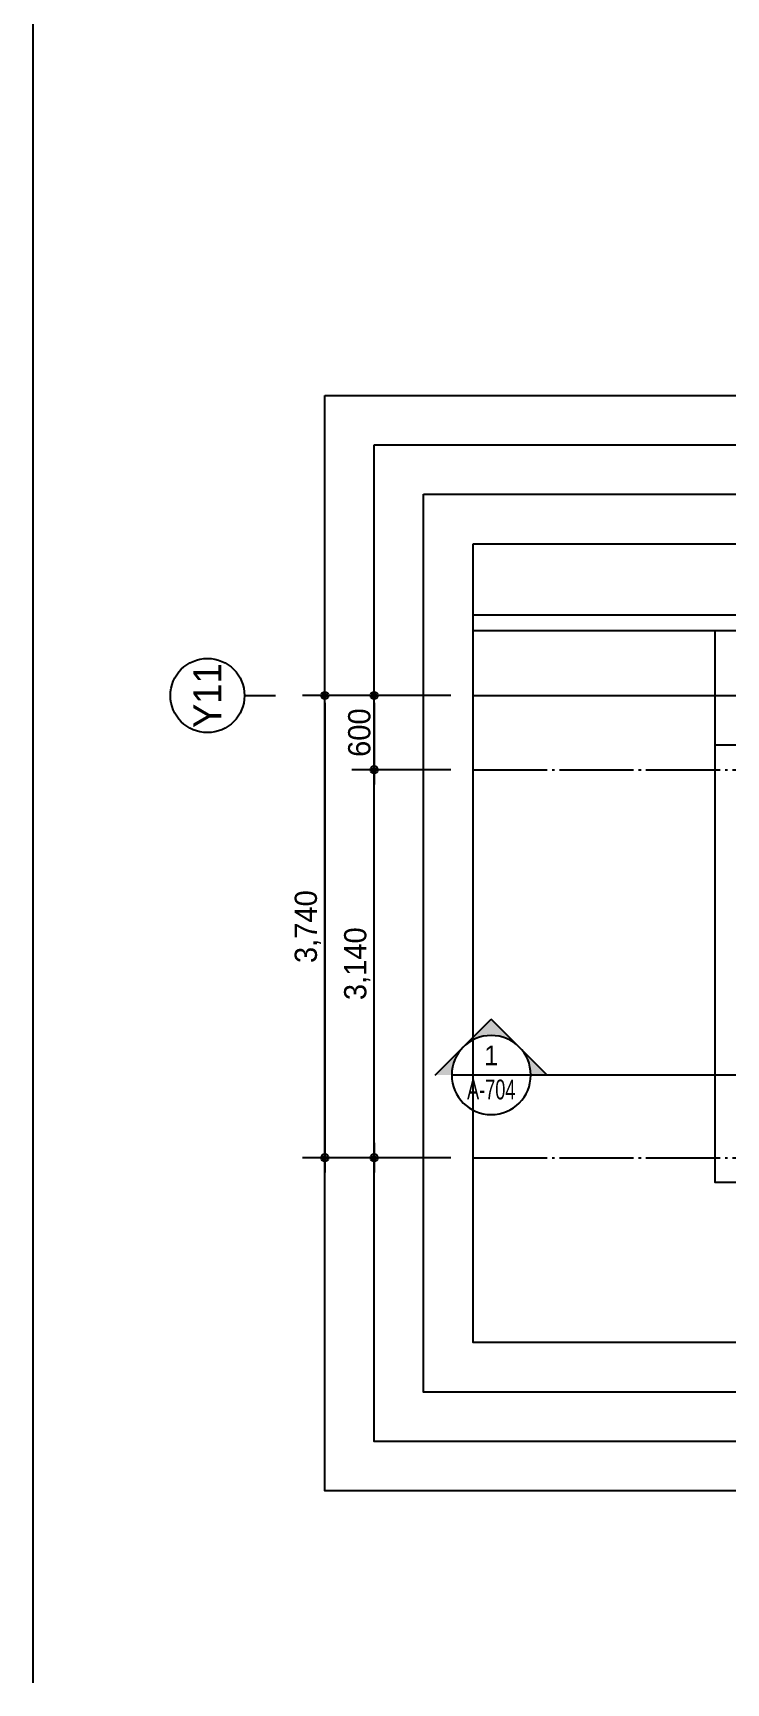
# Model space of a CAD drawing. Header units: millimetres. Extents: x 252711992 to 505989238, y 504776675 to 1009617600.
# Drawn here: x 252772092 to 252777702, y 504804712 to 504818065 of the extents above; entities that cross this region are included whole.
import ezdxf
from ezdxf.enums import TextEntityAlignment as Align
from ezdxf.xclip import XClip

# ---------------------------------------------------------------- set-up
doc = ezdxf.new("R2010")
doc.units = ezdxf.units.MM
doc.header["$XCLIPFRAME"] = 0
doc.linetypes.add('CEN', pattern=[35, 30, -2, 1, -2])
for name, color, linetype in [('$ZCDB_AUDIT_GENERATED_600D18', 7, 'Continuous'), ('4A.TEC CEN', 1, 'CEN'), ('4A.TEC TEXT 2', 3, 'Continuous'), ('4A.TEC 벽체 3', 4, 'Continuous'), ('4A.TEC 심볼', 7, 'Continuous'), ('SYM', 1, 'Continuous'), ('TEXT', 7, 'Continuous')]:
    doc.layers.add(name, color=color, linetype=linetype)
doc.layers.add('DEFPOINT', color=135, linetype='Continuous', plot=False)
doc.styles.add('GHS', font='malgun.ttf')
doc.styles.add('나눔고딕', font='')
doc.styles.add('돋움', font='')
doc.styles.add('울릉도L', font='')
doc.styles.get('나눔고딕').set_extended_font_data('Dotum')
doc.styles.get('돋움').set_extended_font_data('Dotum')
doc.styles.get('울릉도L').set_extended_font_data('Dotum')
doc.dimstyles.new('DIM_600(외부치수)', dxfattribs={"dimscale": 400, "dimtxt": 3.3, "dimasz": 1, "dimexe": 2, "dimexo": 2, "dimgap": 1, "dimtad": 1, "dimdec": 0, "dimdsep": 46, "dimlunit": 6, "dimtxsty": '나눔고딕', "dimblk1": 'DIMDOT', "dimblk2": 'DIMDOT', "dimsah": 1, "dimcen": 2.5, "dimdle": 1.5, "dimclrd": 8, "dimclre": 8, "dimclrt": 3, "dimadec": 0, "dimazin": 0, "dimtfac": 1, "dimtdec": 0, "dimtix": 1, "dimtmove": 2, "dimatfit": 3, "dimldrblk": 'DIMDOT', "dimfxl": 1, "dimtvp": 1, "dimtolj": 1, "dimtzin": 0, "dimarcsym": 0})

# ---------------------------------------------------------------- blocks, each defined once
blk = doc.blocks.new('ccs122')
at = {"layer": '4A.TEC 심볼'}
blk.add_line((0, 8), (0, 3), dxfattribs=at)
blk.add_circle((0, 14), 6, dxfattribs=at)
at = {"layer": '4A.TEC TEXT 2', "color": 3, "style": 'GHS'}
blk.add_attdef('NO', text='', height=4.5, dxfattribs=at).set_placement((-0.01, 14.02), align=Align.MIDDLE_CENTER)
blk = doc.blocks.new('DIMDOT')
at = {"color": 0}
blk.add_line((-2, 0), (2, 0), dxfattribs=at)
for radius in [0.5, 0.25]:
    blk.add_circle((0, 0), radius, dxfattribs=at)
blk = doc.blocks.new('*D116')
at = {"layer": '$ZCDB_AUDIT_GENERATED_600D18', "color": 8, "lineweight": -2, "transparency": 16777216}
for p, q in [((252775474, 504812703), (252774274, 504812703)), ((252774454, 504812643), (252774454, 504809023)), ((252775474, 504808963), (252774274, 504808963))]:
    blk.add_line(p, q, dxfattribs=at)
at = {"layer": 'Defpoints', "color": 0, "transparency": 16777216}
for p in [(252775654, 504812703, 0), (252774454, 504808963), (252775654, 504808963, 0)]:
    blk.add_point(p, dxfattribs=at)
at = {"layer": '$ZCDB_AUDIT_GENERATED_600D18', "color": 8, "lineweight": -2, "transparency": 16777216, "xscale": 60, "yscale": 60, "zscale": 60}
for p, rotation in [((252774454, 504812703), 90), ((252774454, 504808963), 270)]:
    blk.add_blockref('DIMDOT', p, dxfattribs=dict(at, rotation=rotation))
at = {"layer": '$ZCDB_AUDIT_GENERATED_600D18', "color": 3, "transparency": 16777216, "insert": (252774317, 504810833), "char_height": 180, "attachment_point": 5, "rotation": 90, "style": '나눔고딕'}
blk.add_mtext('\\A1;3,740', dxfattribs=at)
blk = doc.blocks.new('*D117')
at = {"layer": '$ZCDB_AUDIT_GENERATED_600D18', "color": 8, "lineweight": -2, "transparency": 16777216}
for p, q in [((252775474, 504812703), (252774674, 504812703)), ((252774854, 504812643), (252774854, 504812163)), ((252775474, 504812103), (252774674, 504812103))]:
    blk.add_line(p, q, dxfattribs=at)
at = {"layer": 'Defpoints', "color": 0, "transparency": 16777216}
for p in [(252775654, 504812703, 0), (252774854, 504812103), (252775654, 504812103, 0)]:
    blk.add_point(p, dxfattribs=at)
at = {"layer": '$ZCDB_AUDIT_GENERATED_600D18', "color": 8, "lineweight": -2, "transparency": 16777216, "xscale": 60, "yscale": 60, "zscale": 60}
for p, rotation in [((252774854, 504812703), 90), ((252774854, 504812103), 270)]:
    blk.add_blockref('DIMDOT', p, dxfattribs=dict(at, rotation=rotation))
at = {"layer": '$ZCDB_AUDIT_GENERATED_600D18', "color": 3, "transparency": 16777216, "insert": (252774734, 504812403), "char_height": 180, "attachment_point": 5, "rotation": 90, "style": '나눔고딕'}
blk.add_mtext('\\A1;600', dxfattribs=at)
blk = doc.blocks.new('*D118')
at = {"layer": '$ZCDB_AUDIT_GENERATED_600D18', "color": 8, "lineweight": -2, "transparency": 16777216}
for p, q in [((252775474, 504812103), (252774674, 504812103)), ((252774854, 504809023), (252774854, 504812043)), ((252775474, 504808963), (252774674, 504808963))]:
    blk.add_line(p, q, dxfattribs=at)
at = {"layer": 'Defpoints', "color": 0, "transparency": 16777216}
for p in [(252774854, 504812103), (252775654, 504812103, 0), (252775654, 504808963, 0)]:
    blk.add_point(p, dxfattribs=at)
at = {"layer": '$ZCDB_AUDIT_GENERATED_600D18', "color": 8, "lineweight": -2, "transparency": 16777216, "xscale": 60, "yscale": 60, "zscale": 60}
for p, rotation in [((252774854, 504812103), 90), ((252774854, 504808963), 270)]:
    blk.add_blockref('DIMDOT', p, dxfattribs=dict(at, rotation=rotation))
at = {"layer": '$ZCDB_AUDIT_GENERATED_600D18', "color": 3, "transparency": 16777216, "insert": (252774717, 504810533), "char_height": 180, "attachment_point": 5, "rotation": 90, "style": '나눔고딕'}
blk.add_mtext('\\A1;3,140', dxfattribs=at)
blk = doc.blocks.new('dwgFD3B')
at = {"layer": '4A.TEC CEN', "color": 250, "ltscale": 500}
blk.add_line((49194.51, -103936.83, -3333.33), (358000, -103936.83, -3333.33), dxfattribs=at)
blk = doc.blocks.new('단면기호1')
at = {"layer": 'SYM'}
h = blk.add_hatch(color=256, dxfattribs=at)
h.paths.add_polyline_path([(4.24, 4.24, -0.198912), (6, 0), (8.49, 0)])
h.paths.add_polyline_path([(0, 8.49), (-4.24, 4.24, -0.414214), (4.24, 4.24)])
h.paths.add_polyline_path([(-4.24, 4.24), (-8.49, 0), (-6, 0, -0.198912)])
for p in [(-8.49, 0), (8.49, 0)]:
    blk.add_line(p, (0, 8.49), dxfattribs=at)
blk.add_circle((0, 0), 6, dxfattribs=at)

msp = doc.modelspace()

# ---------------------------------------------------------------- linework, layer by layer
at = {"layer": '4A.TEC CEN', "ltscale": 20}
for p, q in [((252775654.04, 504812103.18), (252787429.04, 504812103.18)), ((252775654.04, 504812103.18), (252787429.04, 504812103.18)), ((252775654.04, 504808963.18), (252787429.04, 504808963.18)), ((252775654.04, 504808963.18), (252787429.04, 504808963.18))]:
    msp.add_line(p, q, dxfattribs=at)
at = {"layer": '4A.TEC 벽체 3'}
for p, q in [((252787429.04, 504813353.18, -4999.55), (252775654.04, 504813353.18, -4999.55)), ((252787429.04, 504813228.18, -4999.55), (252775654.04, 504813228.18, -4999.55)), ((252777615.3, 504812303.18, -4999.55), (252777615.3, 504813228.18, -4999.55))]:
    msp.add_line(p, q, dxfattribs=at)
at = {"layer": '4A.TEC 벽체 3', "elevation": -4999.55, "flags": 128}
msp.add_lwpolyline([(252778815.3, 504808763.18), (252777615.3, 504808763.18), (252777615.3, 504812303.18), (252778815.3, 504812303.18)], dxfattribs=at)
at = {"layer": 'DEFPOINT'}
msp.add_line((252772091.54, 504831962.29, 3333.33), (252772091.54, 504804712.29, 3333.33), dxfattribs=at)
at = {"layer": 'DEFPOINT', "elevation": 3333.33}
for points in [[(252774454.04, 504815132.16), (252788629.04, 504815132.16), (252788629.04, 504806267.16), (252774454.04, 504806267.16)], [(252774854.04, 504814732.16), (252788229.04, 504814732.16), (252788229.04, 504806667.16), (252774854.04, 504806667.16)], [(252775254.04, 504814332.16), (252787829.04, 504814332.16), (252787829.04, 504807067.16), (252775254.04, 504807067.16)], [(252775654.04, 504813932.16), (252787429.04, 504813932.16), (252787429.04, 504807467.16), (252775654.04, 504807467.16)]]:
    msp.add_lwpolyline(points, close=True, dxfattribs=at)
at = {"layer": 'SYM'}
msp.add_line((252777904.09, 504809632.12), (252776121.66, 504809632.12), dxfattribs=at)
msp.add_lwpolyline([(252776121.66, 504809632.12), (252775481.2, 504809632.12)], dxfattribs=at)

# ---------------------------------------------------------------- block references
ref = msp.add_blockref('dwgFD3B', (252576447.67, 504916640.01, -1666.22))
XClip(ref).set_block_clipping_path([(199206.3709577918, -109172.850899756), (210981.3709591925, -102707.850900948)])
ref = msp.add_blockref('dwgFD3B', (252576447.67, 504916640.01, -1666.22))
XClip(ref).set_block_clipping_path([(199206.3709577918, -109172.850899756), (210981.3709591925, -102707.850900948)])
at = {"layer": '4A.TEC 심볼'}
ref = msp.add_blockref('ccs122', (252774204.04, 504812703.18, -4999.55), dxfattribs=dict(at, xscale=49.99999977496833, yscale=49.99999977496833, zscale=49.99999977496833, rotation=90))
ref.add_attrib('NO', 'Y11', dxfattribs={"layer": '0', "color": 3, "height": 225, "rotation": 90, "style": '울릉도L'}).set_placement((252773503.15, 504812702.87, -4999.55), align=Align.MIDDLE_CENTER)
at = {"layer": 'SYM', "xscale": -53.37150118498497, "yscale": 53.37150118498497, "zscale": 53.37150118498497, "rotation": 359.9999999999999}
msp.add_blockref('단면기호1', (252775801.43, 504809632.12), dxfattribs=at)

# ---------------------------------------------------------------- texts
at = {"layer": 'TEXT', "style": '돋움'}
msp.add_text('1', height=160.11, dxfattribs=at).set_placement((252775801.43, 504809710.9), align=Align.CENTER)
at = {"layer": 'TEXT', "style": '돋움', "width": 0.7}
msp.add_text('A-704', height=160.115, dxfattribs=at).set_placement((252775801.43, 504809435.21), align=Align.CENTER)

# ---------------------------------------------------------------- dimensions: what is measured, and where the dimension line sits
at = {"layer": '$ZCDB_AUDIT_GENERATED_600D18'}
for base, p1, p2, angle, picture, middle in [((252774454.04, 504808963.18, -4999.55), (252775654.04, 504812703.18, -4999.55), (252775654.04, 504808963.18, -4999.55), 270, '*D116', (252774316.58, 504810833.18, -4999.55)), ((252774854.04, 504812103.18, -4999.55), (252775654.04, 504812703.18, -4999.55), (252775654.04, 504812103.18, -4999.55), 270, '*D117', (252774733.92, 504812403.18, -4999.55)), ((252774854.04, 504812103.18, -4999.55), (252775654.04, 504808963.18, -4999.55), (252775654.04, 504812103.18, -4999.55), 90, '*D118', (252774716.58, 504810533.18, -4999.55))]:
    dim = msp.add_linear_dim(base=base, p1=p1, p2=p2, angle=angle, dimstyle='DIM_600(외부치수)', override={"dimscale": 300, "dimtxt": 0.6, "dimasz": 0.2, "dimexe": 0.6, "dimexo": 0.6, "dimgap": 0.1, "dimdec": 1, "dimblk1": 'DIMDOT', "dimblk2": 'DIMDOT', "dimdle": 0.5}, dxfattribs=at)
    dim.commit()
    dim.dimension.update_dxf_attribs({"geometry": picture, "text_midpoint": middle})

doc.saveas('drawing.dxf')
